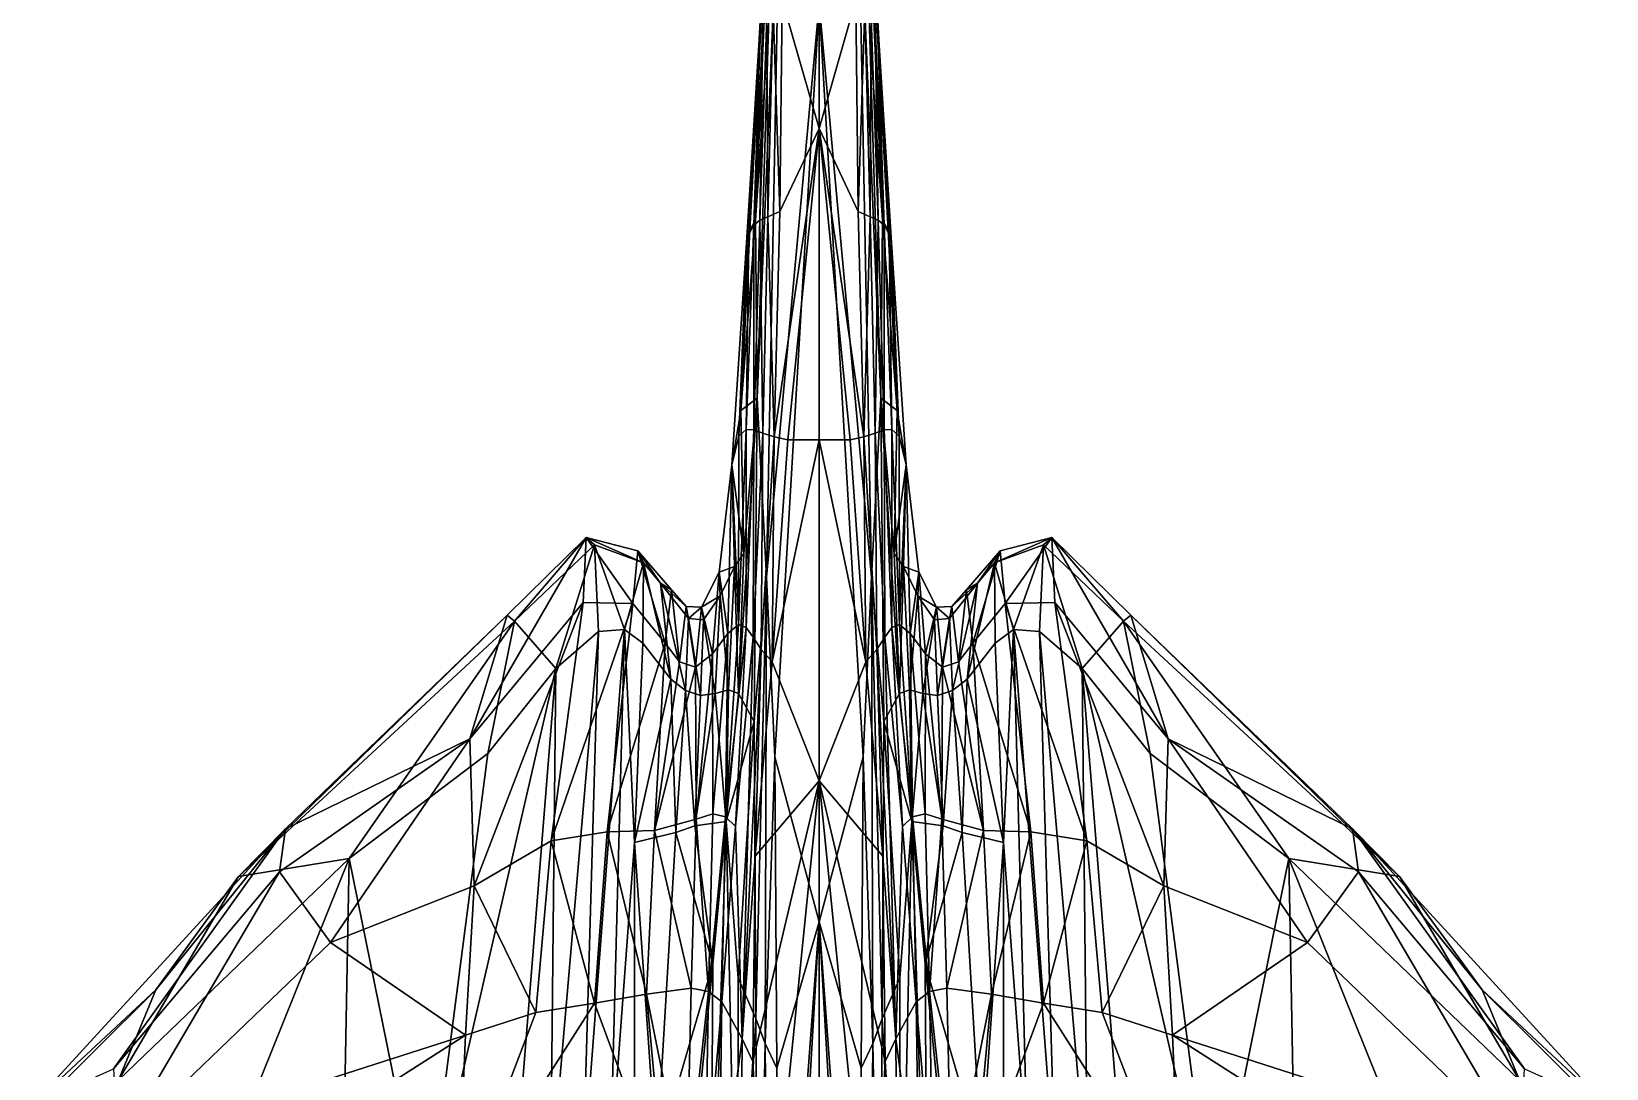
# Model space of a CAD drawing. Extents: x -0.281 to 0.281, y -0.211 to 0.653.
# Drawn here: x -0.1602 to 0.1602, y 0.15 to 0.361 of the extents above; entities that cross this region are included whole.
import ezdxf

# ---------------------------------------------------------------- set-up
doc = ezdxf.new("R2010")
doc.units = 0
doc.layers.add('STINGRAY$LWO', color=1, linetype='CONTINUOUS')

msp = doc.modelspace()

# ---------------------------------------------------------------- linework, layer by layer
at = {"layer": 'STINGRAY$LWO'}
for points in [[(-0.01028, 0.36162, 0.00203), (-0.01289, 0.32259, 0.00242), (-0.00788, 0.43874, 0.00621)], [(-0.00983, 0.39881, 0.00624), (-0.00788, 0.43874, 0.00621), (-0.01289, 0.32259, 0.00242)], [(0.01289, 0.32259, 0.00242), (0.01028, 0.36162, 0.00203), (0.00788, 0.43874, 0.00621)], [(0.00788, 0.43874, 0.00621), (0.00983, 0.39881, 0.00624), (0.01289, 0.32259, 0.00242)], [(-0.00749, 0.36737, 0.01602), (0, 0.3412, 0.01871), (0, 0.40956, 0.01697)], [(0, 0.3412, 0.01871), (0.00749, 0.36737, 0.01602), (0, 0.40956, 0.01697)], [(-0.01071, 0.24993, -0.00335), (-0.0126, 0.2864, -0.00059), (-0.00779, 0.40289, 0.0025)], [(-0.01028, 0.36162, 0.00203), (-0.00779, 0.40289, 0.0025), (-0.0126, 0.2864, -0.00059)], [(-0.00779, 0.40289, 0.0025), (0, 0.3665, -0.00135), (-0.01071, 0.24993, -0.00335)], [(0, 0.3665, -0.00135), (0.00779, 0.40289, 0.0025), (0.01071, 0.24993, -0.00335)], [(0.0126, 0.2864, -0.00059), (0.01071, 0.24993, -0.00335), (0.00779, 0.40289, 0.0025)], [(0.00779, 0.40289, 0.0025), (0.01028, 0.36162, 0.00203), (0.0126, 0.2864, -0.00059)], [(-0.01214, 0.35936, 0.00723), (-0.00996, 0.39991, 0.00967), (-0.01407, 0.32056, 0.00465)], [(-0.00983, 0.39881, 0.00624), (-0.01407, 0.32056, 0.00465), (-0.00996, 0.39991, 0.00967)], [(-0.01407, 0.32056, 0.00465), (-0.00983, 0.39881, 0.00624), (-0.01289, 0.32259, 0.00242)], [(-0.01214, 0.35936, 0.00723), (-0.01199, 0.3603, 0.00934), (-0.00996, 0.39991, 0.00967)], [(-0.00996, 0.39991, 0.00967), (-0.01199, 0.3603, 0.00934), (-0.01146, 0.36196, 0.01141)], [(0.01407, 0.32056, 0.00465), (0.00983, 0.39881, 0.00624), (0.00996, 0.39991, 0.00967)], [(0.00983, 0.39881, 0.00624), (0.01407, 0.32056, 0.00465), (0.01289, 0.32259, 0.00242)], [(0.00996, 0.39991, 0.00967), (0.01214, 0.35936, 0.00723), (0.01407, 0.32056, 0.00465)], [(0.01199, 0.3603, 0.00934), (0.01214, 0.35936, 0.00723), (0.00996, 0.39991, 0.00967)], [(0.01199, 0.3603, 0.00934), (0.00996, 0.39991, 0.00967), (0.01146, 0.36196, 0.01141)], [(-0.00896, 0.21342, -0.00562), (-0.01071, 0.24993, -0.00335), (0, 0.3665, -0.00135)], [(-0.00931, 0.3656, 0.01482), (-0.0106, 0.36376, 0.01326), (-0.01043, 0.32324, 0.01635)], [(-0.01043, 0.32324, 0.01635), (-0.00798, 0.32437, 0.01766), (-0.00931, 0.3656, 0.01482)], [(-0.00798, 0.32437, 0.01766), (-0.00749, 0.36737, 0.01602), (-0.00931, 0.3656, 0.01482)], [(0, 0.17982, -0.0079), (-0.00896, 0.21342, -0.00562), (0, 0.3665, -0.00135)], [(-0.00798, 0.32437, 0.01766), (0, 0.3412, 0.01871), (-0.00749, 0.36737, 0.01602)], [(0, 0.3412, 0.01871), (0.00798, 0.32437, 0.01766), (0.00749, 0.36737, 0.01602)], [(0.01071, 0.24993, -0.00335), (0.00896, 0.21342, -0.00562), (0, 0.3665, -0.00135)], [(0.00896, 0.21342, -0.00562), (0, 0.17982, -0.0079), (0, 0.3665, -0.00135)], [(0.00749, 0.36737, 0.01602), (0.00798, 0.32437, 0.01766), (0.00931, 0.3656, 0.01482)], [(0.00798, 0.32437, 0.01766), (0.01043, 0.32324, 0.01635), (0.00931, 0.3656, 0.01482)], [(0.0106, 0.36376, 0.01326), (0.00931, 0.3656, 0.01482), (0.01043, 0.32324, 0.01635)], [(-0.01202, 0.32258, 0.01468), (-0.01043, 0.32324, 0.01635), (-0.0106, 0.36376, 0.01326)], [(-0.01202, 0.32258, 0.01468), (-0.0106, 0.36376, 0.01326), (-0.01146, 0.36196, 0.01141)], [(0.01043, 0.32324, 0.01635), (0.01202, 0.32258, 0.01468), (0.0106, 0.36376, 0.01326)], [(0.0106, 0.36376, 0.01326), (0.01202, 0.32258, 0.01468), (0.01146, 0.36196, 0.01141)], [(-0.01407, 0.32056, 0.00465), (-0.01469, 0.31901, 0.00722), (-0.01214, 0.35936, 0.00723)], [(-0.01469, 0.31901, 0.00722), (-0.01427, 0.31985, 0.00999), (-0.01214, 0.35936, 0.00723)], [(-0.01427, 0.31985, 0.00999), (-0.01325, 0.32155, 0.01259), (-0.01199, 0.3603, 0.00934)], [(-0.01427, 0.31985, 0.00999), (-0.01199, 0.3603, 0.00934), (-0.01214, 0.35936, 0.00723)], [(-0.01146, 0.36196, 0.01141), (-0.01199, 0.3603, 0.00934), (-0.01325, 0.32155, 0.01259)], [(-0.01325, 0.32155, 0.01259), (-0.01202, 0.32258, 0.01468), (-0.01146, 0.36196, 0.01141)], [(-0.01028, 0.36162, 0.00203), (-0.0126, 0.2864, -0.00059), (-0.01289, 0.32259, 0.00242)], [(0.0126, 0.2864, -0.00059), (0.01028, 0.36162, 0.00203), (0.01289, 0.32259, 0.00242)], [(0.01199, 0.3603, 0.00934), (0.01146, 0.36196, 0.01141), (0.01325, 0.32155, 0.01259)], [(0.01202, 0.32258, 0.01468), (0.01325, 0.32155, 0.01259), (0.01146, 0.36196, 0.01141)], [(0.01325, 0.32155, 0.01259), (0.01427, 0.31985, 0.00999), (0.01199, 0.3603, 0.00934)], [(0.01199, 0.3603, 0.00934), (0.01427, 0.31985, 0.00999), (0.01214, 0.35936, 0.00723)], [(0.01469, 0.31901, 0.00722), (0.01407, 0.32056, 0.00465), (0.01214, 0.35936, 0.00723)], [(0.01427, 0.31985, 0.00999), (0.01469, 0.31901, 0.00722), (0.01214, 0.35936, 0.00723)], [(-0.00798, 0.32437, 0.01766), (-0.0091, 0.27852, 0.02094), (0, 0.3412, 0.01871)], [(0, 0.3412, 0.01871), (-0.0091, 0.27852, 0.02094), (-0.00637, 0.27787, 0.0219)], [(0, 0.27788, 0.02274), (0, 0.3412, 0.01871), (-0.00637, 0.27787, 0.0219)], [(0.0091, 0.27852, 0.02094), (0.00798, 0.32437, 0.01766), (0, 0.3412, 0.01871)], [(0.0091, 0.27852, 0.02094), (0, 0.3412, 0.01871), (0.00637, 0.27787, 0.0219)], [(0, 0.3412, 0.01871), (0, 0.27788, 0.02274), (0.00637, 0.27787, 0.0219)], [(-0.00798, 0.32437, 0.01766), (-0.01043, 0.32324, 0.01635), (-0.0091, 0.27852, 0.02094)], [(0.01043, 0.32324, 0.01635), (0.00798, 0.32437, 0.01766), (0.0091, 0.27852, 0.02094)], [(-0.01289, 0.32259, 0.00242), (-0.0126, 0.2864, -0.00059), (-0.01588, 0.28383, 0.00387)], [(-0.01588, 0.28383, 0.00387), (-0.01407, 0.32056, 0.00465), (-0.01289, 0.32259, 0.00242)], [(-0.01407, 0.32056, 0.00465), (-0.01588, 0.28383, 0.00387), (-0.01469, 0.31901, 0.00722)], [(-0.01325, 0.32155, 0.01259), (-0.01427, 0.31985, 0.00999), (-0.01484, 0.27997, 0.01571)], [(-0.01329, 0.27996, 0.01791), (-0.01325, 0.32155, 0.01259), (-0.01484, 0.27997, 0.01571)], [(-0.01202, 0.32258, 0.01468), (-0.01329, 0.27996, 0.01791), (-0.01145, 0.27926, 0.0196)], [(-0.01202, 0.32258, 0.01468), (-0.01325, 0.32155, 0.01259), (-0.01329, 0.27996, 0.01791)], [(-0.01043, 0.32324, 0.01635), (-0.01202, 0.32258, 0.01468), (-0.01145, 0.27926, 0.0196)], [(-0.01145, 0.27926, 0.0196), (-0.0091, 0.27852, 0.02094), (-0.01043, 0.32324, 0.01635)], [(0.0091, 0.27852, 0.02094), (0.01145, 0.27926, 0.0196), (0.01043, 0.32324, 0.01635)], [(0.01202, 0.32258, 0.01468), (0.01043, 0.32324, 0.01635), (0.01145, 0.27926, 0.0196)], [(0.01329, 0.27996, 0.01791), (0.01202, 0.32258, 0.01468), (0.01145, 0.27926, 0.0196)], [(0.01325, 0.32155, 0.01259), (0.01202, 0.32258, 0.01468), (0.01329, 0.27996, 0.01791)], [(0.0126, 0.2864, -0.00059), (0.01289, 0.32259, 0.00242), (0.01588, 0.28383, 0.00387)], [(0.01407, 0.32056, 0.00465), (0.01588, 0.28383, 0.00387), (0.01289, 0.32259, 0.00242)], [(0.01427, 0.31985, 0.00999), (0.01325, 0.32155, 0.01259), (0.01484, 0.27997, 0.01571)], [(0.01325, 0.32155, 0.01259), (0.01329, 0.27996, 0.01791), (0.01484, 0.27997, 0.01571)], [(0.01588, 0.28383, 0.00387), (0.01407, 0.32056, 0.00465), (0.01469, 0.31901, 0.00722)], [(-0.01774, 0.2728, 0.00833), (-0.01469, 0.31901, 0.00722), (-0.01588, 0.28383, 0.00387)], [(-0.01774, 0.2728, 0.00833), (-0.0163, 0.27865, 0.01283), (-0.01469, 0.31901, 0.00722)], [(-0.01427, 0.31985, 0.00999), (-0.01469, 0.31901, 0.00722), (-0.0163, 0.27865, 0.01283)], [(-0.0163, 0.27865, 0.01283), (-0.01484, 0.27997, 0.01571), (-0.01427, 0.31985, 0.00999)], [(0.01469, 0.31901, 0.00722), (0.01427, 0.31985, 0.00999), (0.0163, 0.27865, 0.01283)], [(0.01484, 0.27997, 0.01571), (0.0163, 0.27865, 0.01283), (0.01427, 0.31985, 0.00999)], [(0.01469, 0.31901, 0.00722), (0.01774, 0.2728, 0.00833), (0.01588, 0.28383, 0.00387)], [(0.0163, 0.27865, 0.01283), (0.01774, 0.2728, 0.00833), (0.01469, 0.31901, 0.00722)], [(-0.01322, 0.2206, -0.00305), (-0.01637, 0.22631, 0.00083), (-0.0126, 0.2864, -0.00059)], [(-0.01531, 0.25475, 0.00239), (-0.0126, 0.2864, -0.00059), (-0.01637, 0.22631, 0.00083)], [(-0.01531, 0.25475, 0.00239), (-0.01588, 0.28383, 0.00387), (-0.0126, 0.2864, -0.00059)], [(-0.01322, 0.2206, -0.00305), (-0.0126, 0.2864, -0.00059), (-0.01071, 0.24993, -0.00335)], [(0.0126, 0.2864, -0.00059), (0.01322, 0.2206, -0.00305), (0.01071, 0.24993, -0.00335)], [(0.01588, 0.28383, 0.00387), (0.01531, 0.25475, 0.00239), (0.0126, 0.2864, -0.00059)], [(0.01637, 0.22631, 0.00083), (0.01322, 0.2206, -0.00305), (0.0126, 0.2864, -0.00059)], [(0.0126, 0.2864, -0.00059), (0.01531, 0.25475, 0.00239), (0.01637, 0.22631, 0.00083)], [(-0.01588, 0.28383, 0.00387), (-0.01531, 0.25475, 0.00239), (-0.01774, 0.2728, 0.00833)], [(0.01531, 0.25475, 0.00239), (0.01588, 0.28383, 0.00387), (0.01774, 0.2728, 0.00833)], [(-0.0163, 0.27865, 0.01283), (-0.01635, 0.24034, 0.01909), (-0.01484, 0.27997, 0.01571)], [(-0.01635, 0.24034, 0.01909), (-0.01483, 0.23969, 0.0215), (-0.01484, 0.27997, 0.01571)], [(-0.01484, 0.27997, 0.01571), (-0.01483, 0.23969, 0.0215), (-0.01329, 0.27996, 0.01791)], [(-0.01341, 0.23775, 0.02351), (-0.01329, 0.27996, 0.01791), (-0.01483, 0.23969, 0.0215)], [(-0.01329, 0.27996, 0.01791), (-0.01341, 0.23775, 0.02351), (-0.01145, 0.27926, 0.0196)], [(-0.01341, 0.23775, 0.02351), (-0.01175, 0.23521, 0.02512), (-0.01145, 0.27926, 0.0196)], [(-0.01145, 0.27926, 0.0196), (-0.01175, 0.23521, 0.02512), (-0.0091, 0.27852, 0.02094)], [(0.01175, 0.23521, 0.02512), (0.01145, 0.27926, 0.0196), (0.0091, 0.27852, 0.02094)], [(0.01341, 0.23775, 0.02351), (0.01329, 0.27996, 0.01791), (0.01145, 0.27926, 0.0196)], [(0.01175, 0.23521, 0.02512), (0.01341, 0.23775, 0.02351), (0.01145, 0.27926, 0.0196)], [(0.01483, 0.23969, 0.0215), (0.01484, 0.27997, 0.01571), (0.01329, 0.27996, 0.01791)], [(0.01329, 0.27996, 0.01791), (0.01341, 0.23775, 0.02351), (0.01483, 0.23969, 0.0215)], [(0.01483, 0.23969, 0.0215), (0.01635, 0.24034, 0.01909), (0.01484, 0.27997, 0.01571)], [(0.01635, 0.24034, 0.01909), (0.0163, 0.27865, 0.01283), (0.01484, 0.27997, 0.01571)], [(-0.01635, 0.24034, 0.01909), (-0.0163, 0.27865, 0.01283), (-0.01774, 0.2728, 0.00833)], [(-0.00951, 0.23271, 0.02634), (-0.0091, 0.27852, 0.02094), (-0.01175, 0.23521, 0.02512)], [(-0.0091, 0.27852, 0.02094), (-0.00951, 0.23271, 0.02634), (-0.00637, 0.27787, 0.0219)], [(-0.00637, 0.27787, 0.0219), (-0.00951, 0.23271, 0.02634), (0, 0.27788, 0.02274)], [(0, 0.20852, 0.03059), (0, 0.27788, 0.02274), (-0.00951, 0.23271, 0.02634)], [(0.00951, 0.23271, 0.02634), (0.00637, 0.27787, 0.0219), (0, 0.27788, 0.02274)], [(0, 0.27788, 0.02274), (0, 0.20852, 0.03059), (0.00951, 0.23271, 0.02634)], [(0.00951, 0.23271, 0.02634), (0.0091, 0.27852, 0.02094), (0.00637, 0.27787, 0.0219)], [(0.0091, 0.27852, 0.02094), (0.00951, 0.23271, 0.02634), (0.01175, 0.23521, 0.02512)], [(0.0163, 0.27865, 0.01283), (0.01635, 0.24034, 0.01909), (0.01774, 0.2728, 0.00833)], [(-0.01774, 0.2728, 0.00833), (-0.02034, 0.25097, 0.01061), (-0.01855, 0.23846, 0.01731)], [(-0.01774, 0.2728, 0.00833), (-0.01721, 0.25212, 0.00477), (-0.02034, 0.25097, 0.01061)], [(-0.01855, 0.23846, 0.01731), (-0.01635, 0.24034, 0.01909), (-0.01774, 0.2728, 0.00833)], [(-0.01531, 0.25475, 0.00239), (-0.01721, 0.25212, 0.00477), (-0.01774, 0.2728, 0.00833)], [(0.01721, 0.25212, 0.00477), (0.01531, 0.25475, 0.00239), (0.01774, 0.2728, 0.00833)], [(0.01635, 0.24034, 0.01909), (0.01855, 0.23846, 0.01731), (0.01774, 0.2728, 0.00833)], [(0.01721, 0.25212, 0.00477), (0.01774, 0.2728, 0.00833), (0.02034, 0.25097, 0.01061)], [(0.02034, 0.25097, 0.01061), (0.01774, 0.2728, 0.00833), (0.01855, 0.23846, 0.01731)], [(-0.07103, 0.21709, 0.02187), (-0.04801, 0.2448, 0.0212), (-0.0474, 0.258, 0.01723)], [(-0.07103, 0.21709, 0.02187), (-0.0474, 0.258, 0.01723), (-0.06345, 0.2422, 0.01831)], [(-0.06345, 0.2422, 0.01831), (-0.0474, 0.258, 0.01723), (-0.06198, 0.24098, 0.01663)], [(-0.04566, 0.2565, 0.01525), (-0.06198, 0.24098, 0.01663), (-0.0474, 0.258, 0.01723)], [(-0.04566, 0.2565, 0.01525), (-0.05353, 0.23139, 0.0157), (-0.06198, 0.24098, 0.01663)], [(-0.05353, 0.23139, 0.0157), (-0.04566, 0.2565, 0.01525), (-0.04485, 0.23887, 0.0148)], [(-0.04801, 0.2448, 0.0212), (-0.03786, 0.24459, 0.0202), (-0.0474, 0.258, 0.01723)], [(-0.03688, 0.25533, 0.01568), (-0.0474, 0.258, 0.01723), (-0.03786, 0.24459, 0.0202)], [(-0.03568, 0.25289, 0.01321), (-0.04566, 0.2565, 0.01525), (-0.0474, 0.258, 0.01723)], [(-0.03568, 0.25289, 0.01321), (-0.0474, 0.258, 0.01723), (-0.03688, 0.25533, 0.01568)], [(-0.04485, 0.23887, 0.0148), (-0.04566, 0.2565, 0.01525), (-0.03957, 0.23928, 0.01365)], [(-0.03568, 0.25289, 0.01321), (-0.03957, 0.23928, 0.01365), (-0.04566, 0.2565, 0.01525)], [(0.04566, 0.2565, 0.01525), (0.03568, 0.25289, 0.01321), (0.0474, 0.258, 0.01723)], [(0.0474, 0.258, 0.01723), (0.03568, 0.25289, 0.01321), (0.03688, 0.25533, 0.01568)], [(0.03957, 0.23928, 0.01365), (0.03568, 0.25289, 0.01321), (0.04566, 0.2565, 0.01525)], [(0.0474, 0.258, 0.01723), (0.03688, 0.25533, 0.01568), (0.03786, 0.24459, 0.0202)], [(0.03786, 0.24459, 0.0202), (0.04801, 0.2448, 0.0212), (0.0474, 0.258, 0.01723)], [(0.04566, 0.2565, 0.01525), (0.04485, 0.23887, 0.0148), (0.03957, 0.23928, 0.01365)], [(0.04566, 0.2565, 0.01525), (0.05353, 0.23139, 0.0157), (0.04485, 0.23887, 0.0148)], [(0.06198, 0.24098, 0.01663), (0.04566, 0.2565, 0.01525), (0.0474, 0.258, 0.01723)], [(0.05353, 0.23139, 0.0157), (0.04566, 0.2565, 0.01525), (0.06198, 0.24098, 0.01663)], [(0.04801, 0.2448, 0.0212), (0.07103, 0.21709, 0.02187), (0.0474, 0.258, 0.01723)], [(0.0474, 0.258, 0.01723), (0.07103, 0.21709, 0.02187), (0.06345, 0.2422, 0.01831)], [(0.0474, 0.258, 0.01723), (0.06345, 0.2422, 0.01831), (0.06198, 0.24098, 0.01663)], [(-0.03786, 0.24459, 0.0202), (-0.03133, 0.2365, 0.01905), (-0.03688, 0.25533, 0.01568)], [(-0.02998, 0.24735, 0.01391), (-0.03688, 0.25533, 0.01568), (-0.03133, 0.2365, 0.01905)], [(-0.03226, 0.24874, 0.01205), (-0.03688, 0.25533, 0.01568), (-0.02998, 0.24735, 0.01391)], [(-0.03226, 0.24874, 0.01205), (-0.03568, 0.25289, 0.01321), (-0.03688, 0.25533, 0.01568)], [(-0.01531, 0.25475, 0.00239), (-0.01637, 0.22631, 0.00083), (-0.01721, 0.25212, 0.00477)], [(0.01637, 0.22631, 0.00083), (0.01531, 0.25475, 0.00239), (0.01721, 0.25212, 0.00477)], [(0.03688, 0.25533, 0.01568), (0.02998, 0.24735, 0.01391), (0.03133, 0.2365, 0.01905)], [(0.03688, 0.25533, 0.01568), (0.03226, 0.24874, 0.01205), (0.02998, 0.24735, 0.01391)], [(0.03133, 0.2365, 0.01905), (0.03786, 0.24459, 0.0202), (0.03688, 0.25533, 0.01568)], [(0.03568, 0.25289, 0.01321), (0.03226, 0.24874, 0.01205), (0.03688, 0.25533, 0.01568)], [(-0.03957, 0.23928, 0.01365), (-0.03568, 0.25289, 0.01321), (-0.03583, 0.23652, 0.01233)], [(-0.03583, 0.23652, 0.01233), (-0.03568, 0.25289, 0.01321), (-0.03012, 0.2292, 0.0094)], [(-0.03226, 0.24874, 0.01205), (-0.03012, 0.2292, 0.0094), (-0.03568, 0.25289, 0.01321)], [(-0.02168, 0.23433, 0.0172), (-0.02034, 0.25097, 0.01061), (-0.02392, 0.24382, 0.01198)], [(-0.02034, 0.25097, 0.01061), (-0.0201, 0.24616, 0.00673), (-0.02392, 0.24382, 0.01198)], [(-0.02168, 0.23433, 0.0172), (-0.01855, 0.23846, 0.01731), (-0.02034, 0.25097, 0.01061)], [(-0.0201, 0.24616, 0.00673), (-0.02034, 0.25097, 0.01061), (-0.01721, 0.25212, 0.00477)], [(-0.0201, 0.24616, 0.00673), (-0.01721, 0.25212, 0.00477), (-0.0184, 0.22706, 0.00289)], [(-0.0184, 0.22706, 0.00289), (-0.01721, 0.25212, 0.00477), (-0.01637, 0.22631, 0.00083)], [(0.01721, 0.25212, 0.00477), (0.0184, 0.22706, 0.00289), (0.01637, 0.22631, 0.00083)], [(0.02034, 0.25097, 0.01061), (0.0201, 0.24616, 0.00673), (0.01721, 0.25212, 0.00477)], [(0.01721, 0.25212, 0.00477), (0.0201, 0.24616, 0.00673), (0.0184, 0.22706, 0.00289)], [(0.01855, 0.23846, 0.01731), (0.02168, 0.23433, 0.0172), (0.02034, 0.25097, 0.01061)], [(0.0201, 0.24616, 0.00673), (0.02034, 0.25097, 0.01061), (0.02392, 0.24382, 0.01198)], [(0.02034, 0.25097, 0.01061), (0.02168, 0.23433, 0.0172), (0.02392, 0.24382, 0.01198)], [(0.03568, 0.25289, 0.01321), (0.03583, 0.23652, 0.01233), (0.03012, 0.2292, 0.0094)], [(0.03012, 0.2292, 0.0094), (0.03226, 0.24874, 0.01205), (0.03568, 0.25289, 0.01321)], [(0.03568, 0.25289, 0.01321), (0.03957, 0.23928, 0.01365), (0.03583, 0.23652, 0.01233)], [(-0.02998, 0.24735, 0.01391), (-0.02701, 0.24396, 0.01302), (-0.03226, 0.24874, 0.01205)], [(-0.02654, 0.24157, 0.00965), (-0.03226, 0.24874, 0.01205), (-0.02701, 0.24396, 0.01302)], [(-0.03012, 0.2292, 0.0094), (-0.03226, 0.24874, 0.01205), (-0.02714, 0.2269, 0.00792)], [(-0.02654, 0.24157, 0.00965), (-0.02714, 0.2269, 0.00792), (-0.03226, 0.24874, 0.01205)], [(-0.03133, 0.2365, 0.01905), (-0.02838, 0.23275, 0.01849), (-0.02998, 0.24735, 0.01391)], [(-0.02838, 0.23275, 0.01849), (-0.02701, 0.24396, 0.01302), (-0.02998, 0.24735, 0.01391)], [(-0.01284, 0.16019, -0.00462), (-0.01322, 0.2206, -0.00305), (-0.01071, 0.24993, -0.00335)], [(-0.01092, 0.15511, -0.00612), (-0.01284, 0.16019, -0.00462), (-0.01071, 0.24993, -0.00335)], [(-0.01071, 0.24993, -0.00335), (-0.00896, 0.21342, -0.00562), (-0.01092, 0.15511, -0.00612)], [(0.00896, 0.21342, -0.00562), (0.01071, 0.24993, -0.00335), (0.01092, 0.15511, -0.00612)], [(0.01284, 0.16019, -0.00462), (0.01092, 0.15511, -0.00612), (0.01071, 0.24993, -0.00335)], [(0.01322, 0.2206, -0.00305), (0.01284, 0.16019, -0.00462), (0.01071, 0.24993, -0.00335)], [(0.03226, 0.24874, 0.01205), (0.02654, 0.24157, 0.00965), (0.02701, 0.24396, 0.01302)], [(0.02714, 0.2269, 0.00792), (0.02654, 0.24157, 0.00965), (0.03226, 0.24874, 0.01205)], [(0.02701, 0.24396, 0.01302), (0.02998, 0.24735, 0.01391), (0.03226, 0.24874, 0.01205)], [(0.02701, 0.24396, 0.01302), (0.02838, 0.23275, 0.01849), (0.02998, 0.24735, 0.01391)], [(0.03226, 0.24874, 0.01205), (0.03012, 0.2292, 0.0094), (0.02714, 0.2269, 0.00792)], [(0.02838, 0.23275, 0.01849), (0.03133, 0.2365, 0.01905), (0.02998, 0.24735, 0.01391)], [(-0.04801, 0.2448, 0.0212), (-0.07103, 0.21709, 0.02187), (-0.07017, 0.18718, 0.02655)], [(-0.07017, 0.18718, 0.02655), (-0.05447, 0.19631, 0.02622), (-0.04801, 0.2448, 0.0212)], [(-0.03786, 0.24459, 0.0202), (-0.04801, 0.2448, 0.0212), (-0.05447, 0.19631, 0.02622)], [(-0.05447, 0.19631, 0.02622), (-0.04313, 0.19817, 0.02571), (-0.03786, 0.24459, 0.0202)], [(-0.03133, 0.2365, 0.01905), (-0.03786, 0.24459, 0.0202), (-0.04313, 0.19817, 0.02571)], [(-0.02838, 0.23275, 0.01849), (-0.02512, 0.23162, 0.01789), (-0.02701, 0.24396, 0.01302)], [(-0.02392, 0.24382, 0.01198), (-0.02701, 0.24396, 0.01302), (-0.02512, 0.23162, 0.01789)], [(-0.02654, 0.24157, 0.00965), (-0.02701, 0.24396, 0.01302), (-0.02392, 0.24382, 0.01198)], [(-0.02352, 0.24126, 0.00833), (-0.02654, 0.24157, 0.00965), (-0.02392, 0.24382, 0.01198)], [(-0.02512, 0.23162, 0.01789), (-0.02168, 0.23433, 0.0172), (-0.02392, 0.24382, 0.01198)], [(-0.0201, 0.24616, 0.00673), (-0.02352, 0.24126, 0.00833), (-0.02392, 0.24382, 0.01198)], [(-0.0201, 0.24616, 0.00673), (-0.02112, 0.22627, 0.00472), (-0.02352, 0.24126, 0.00833)], [(-0.02112, 0.22627, 0.00472), (-0.0201, 0.24616, 0.00673), (-0.0184, 0.22706, 0.00289)], [(0.0201, 0.24616, 0.00673), (0.02112, 0.22627, 0.00472), (0.0184, 0.22706, 0.00289)], [(0.02112, 0.22627, 0.00472), (0.0201, 0.24616, 0.00673), (0.02352, 0.24126, 0.00833)], [(0.02352, 0.24126, 0.00833), (0.0201, 0.24616, 0.00673), (0.02392, 0.24382, 0.01198)], [(0.02168, 0.23433, 0.0172), (0.02512, 0.23162, 0.01789), (0.02392, 0.24382, 0.01198)], [(0.02654, 0.24157, 0.00965), (0.02352, 0.24126, 0.00833), (0.02392, 0.24382, 0.01198)], [(0.02701, 0.24396, 0.01302), (0.02392, 0.24382, 0.01198), (0.02512, 0.23162, 0.01789)], [(0.02701, 0.24396, 0.01302), (0.02654, 0.24157, 0.00965), (0.02392, 0.24382, 0.01198)], [(0.02512, 0.23162, 0.01789), (0.02838, 0.23275, 0.01849), (0.02701, 0.24396, 0.01302)], [(0.03786, 0.24459, 0.0202), (0.03133, 0.2365, 0.01905), (0.04313, 0.19817, 0.02571)], [(0.04801, 0.2448, 0.0212), (0.03786, 0.24459, 0.0202), (0.05447, 0.19631, 0.02622)], [(0.04313, 0.19817, 0.02571), (0.05447, 0.19631, 0.02622), (0.03786, 0.24459, 0.0202)], [(0.05447, 0.19631, 0.02622), (0.07017, 0.18718, 0.02655), (0.04801, 0.2448, 0.0212)], [(0.07103, 0.21709, 0.02187), (0.04801, 0.2448, 0.0212), (0.07017, 0.18718, 0.02655)], [(-0.10853, 0.19873, 0.01938), (-0.06345, 0.2422, 0.01831), (-0.11814, 0.18906, 0.01828)], [(-0.06198, 0.24098, 0.01663), (-0.11814, 0.18906, 0.01828), (-0.06345, 0.2422, 0.01831)], [(-0.06198, 0.24098, 0.01663), (-0.0956, 0.1927, 0.0174), (-0.11814, 0.18906, 0.01828)], [(-0.07103, 0.21709, 0.02187), (-0.06345, 0.2422, 0.01831), (-0.10853, 0.19873, 0.01938)], [(-0.0956, 0.1927, 0.0174), (-0.06198, 0.24098, 0.01663), (-0.06736, 0.21409, 0.01641)], [(-0.06736, 0.21409, 0.01641), (-0.06198, 0.24098, 0.01663), (-0.05353, 0.23139, 0.0157)], [(-0.02714, 0.2269, 0.00792), (-0.02654, 0.24157, 0.00965), (-0.02412, 0.22586, 0.00639)], [(-0.02654, 0.24157, 0.00965), (-0.02352, 0.24126, 0.00833), (-0.02412, 0.22586, 0.00639)], [(-0.02412, 0.22586, 0.00639), (-0.02352, 0.24126, 0.00833), (-0.02112, 0.22627, 0.00472)], [(-0.01635, 0.24034, 0.01909), (-0.01855, 0.23846, 0.01731), (-0.01902, 0.20119, 0.02701)], [(-0.01635, 0.24034, 0.01909), (-0.01902, 0.20119, 0.02701), (-0.01483, 0.23969, 0.0215)], [(0.01902, 0.20119, 0.02701), (0.01635, 0.24034, 0.01909), (0.01483, 0.23969, 0.0215)], [(0.01855, 0.23846, 0.01731), (0.01635, 0.24034, 0.01909), (0.01902, 0.20119, 0.02701)], [(0.02352, 0.24126, 0.00833), (0.02412, 0.22586, 0.00639), (0.02112, 0.22627, 0.00472)], [(0.02352, 0.24126, 0.00833), (0.02654, 0.24157, 0.00965), (0.02412, 0.22586, 0.00639)], [(0.02654, 0.24157, 0.00965), (0.02714, 0.2269, 0.00792), (0.02412, 0.22586, 0.00639)], [(0.06198, 0.24098, 0.01663), (0.06736, 0.21409, 0.01641), (0.05353, 0.23139, 0.0157)], [(0.11814, 0.18906, 0.01828), (0.06198, 0.24098, 0.01663), (0.06345, 0.2422, 0.01831)], [(0.06198, 0.24098, 0.01663), (0.0956, 0.1927, 0.0174), (0.06736, 0.21409, 0.01641)], [(0.0956, 0.1927, 0.0174), (0.06198, 0.24098, 0.01663), (0.11814, 0.18906, 0.01828)], [(0.06345, 0.2422, 0.01831), (0.07103, 0.21709, 0.02187), (0.10853, 0.19873, 0.01938)], [(0.06345, 0.2422, 0.01831), (0.10853, 0.19873, 0.01938), (0.11814, 0.18906, 0.01828)], [(-0.04808, 0.1278, 0.01654), (-0.05461, 0.12582, 0.01815), (-0.04485, 0.23887, 0.0148)], [(-0.04485, 0.23887, 0.0148), (-0.05461, 0.12582, 0.01815), (-0.05353, 0.23139, 0.0157)], [(-0.03957, 0.23928, 0.01365), (-0.04808, 0.1278, 0.01654), (-0.04485, 0.23887, 0.0148)], [(-0.04808, 0.1278, 0.01654), (-0.03957, 0.23928, 0.01365), (-0.04246, 0.12935, 0.01462)], [(-0.03751, 0.19599, 0.01089), (-0.04246, 0.12935, 0.01462), (-0.03957, 0.23928, 0.01365)], [(-0.03583, 0.23652, 0.01233), (-0.03751, 0.19599, 0.01089), (-0.03957, 0.23928, 0.01365)], [(-0.01855, 0.23846, 0.01731), (-0.02168, 0.23433, 0.0172), (-0.02157, 0.20181, 0.02563)], [(-0.02157, 0.20181, 0.02563), (-0.01902, 0.20119, 0.02701), (-0.01855, 0.23846, 0.01731)], [(-0.01699, 0.19921, 0.02877), (-0.01483, 0.23969, 0.0215), (-0.01902, 0.20119, 0.02701)], [(-0.01341, 0.23775, 0.02351), (-0.01483, 0.23969, 0.0215), (-0.01699, 0.19921, 0.02877)], [(-0.01564, 0.15604, 0.03781), (-0.01341, 0.23775, 0.02351), (-0.01699, 0.19921, 0.02877)], [(-0.01341, 0.23775, 0.02351), (-0.01564, 0.15604, 0.03781), (-0.01175, 0.23521, 0.02512)], [(0.01564, 0.15604, 0.03781), (0.01341, 0.23775, 0.02351), (0.01175, 0.23521, 0.02512)], [(0.01483, 0.23969, 0.0215), (0.01341, 0.23775, 0.02351), (0.01699, 0.19921, 0.02877)], [(0.01341, 0.23775, 0.02351), (0.01564, 0.15604, 0.03781), (0.01699, 0.19921, 0.02877)], [(0.01483, 0.23969, 0.0215), (0.01699, 0.19921, 0.02877), (0.01902, 0.20119, 0.02701)], [(0.01902, 0.20119, 0.02701), (0.02157, 0.20181, 0.02563), (0.01855, 0.23846, 0.01731)], [(0.02168, 0.23433, 0.0172), (0.01855, 0.23846, 0.01731), (0.02157, 0.20181, 0.02563)], [(0.03751, 0.19599, 0.01089), (0.03583, 0.23652, 0.01233), (0.03957, 0.23928, 0.01365)], [(0.04246, 0.12935, 0.01462), (0.03751, 0.19599, 0.01089), (0.03957, 0.23928, 0.01365)], [(0.04808, 0.1278, 0.01654), (0.03957, 0.23928, 0.01365), (0.04485, 0.23887, 0.0148)], [(0.03957, 0.23928, 0.01365), (0.04808, 0.1278, 0.01654), (0.04246, 0.12935, 0.01462)], [(0.05461, 0.12582, 0.01815), (0.04808, 0.1278, 0.01654), (0.04485, 0.23887, 0.0148)], [(0.05461, 0.12582, 0.01815), (0.04485, 0.23887, 0.0148), (0.05353, 0.23139, 0.0157)], [(-0.04313, 0.19817, 0.02571), (-0.03348, 0.19844, 0.02519), (-0.03133, 0.2365, 0.01905)], [(-0.03012, 0.2292, 0.0094), (-0.03751, 0.19599, 0.01089), (-0.03583, 0.23652, 0.01233)], [(-0.02838, 0.23275, 0.01849), (-0.03133, 0.2365, 0.01905), (-0.03348, 0.19844, 0.02519)], [(-0.02168, 0.23433, 0.0172), (-0.02512, 0.23162, 0.01789), (-0.02501, 0.20071, 0.02508)], [(-0.02168, 0.23433, 0.0172), (-0.02501, 0.20071, 0.02508), (-0.02157, 0.20181, 0.02563)], [(-0.01298, 0.19317, 0.03193), (-0.01175, 0.23521, 0.02512), (-0.01564, 0.15604, 0.03781)], [(-0.00951, 0.23271, 0.02634), (-0.01175, 0.23521, 0.02512), (-0.01298, 0.19317, 0.03193)], [(0.01175, 0.23521, 0.02512), (0.00951, 0.23271, 0.02634), (0.01298, 0.19317, 0.03193)], [(0.01175, 0.23521, 0.02512), (0.01298, 0.19317, 0.03193), (0.01564, 0.15604, 0.03781)], [(0.02501, 0.20071, 0.02508), (0.02168, 0.23433, 0.0172), (0.02157, 0.20181, 0.02563)], [(0.02512, 0.23162, 0.01789), (0.02168, 0.23433, 0.0172), (0.02501, 0.20071, 0.02508)], [(0.03133, 0.2365, 0.01905), (0.02838, 0.23275, 0.01849), (0.03348, 0.19844, 0.02519)], [(0.03751, 0.19599, 0.01089), (0.03012, 0.2292, 0.0094), (0.03583, 0.23652, 0.01233)], [(0.03348, 0.19844, 0.02519), (0.04313, 0.19817, 0.02571), (0.03133, 0.2365, 0.01905)], [(-0.08003, 0.11627, 0.02078), (-0.06736, 0.21409, 0.01641), (-0.05353, 0.23139, 0.0157)], [(-0.05353, 0.23139, 0.0157), (-0.06225, 0.12321, 0.01935), (-0.08003, 0.11627, 0.02078)], [(-0.06225, 0.12321, 0.01935), (-0.05353, 0.23139, 0.0157), (-0.05461, 0.12582, 0.01815)], [(-0.02512, 0.23162, 0.01789), (-0.02838, 0.23275, 0.01849), (-0.03348, 0.19844, 0.02519)], [(-0.03348, 0.19844, 0.02519), (-0.02501, 0.20071, 0.02508), (-0.02512, 0.23162, 0.01789)], [(0, 0.20852, 0.03059), (-0.00951, 0.23271, 0.02634), (-0.01298, 0.19317, 0.03193)], [(0.00951, 0.23271, 0.02634), (0, 0.20852, 0.03059), (0.01298, 0.19317, 0.03193)], [(0.02501, 0.20071, 0.02508), (0.03348, 0.19844, 0.02519), (0.02512, 0.23162, 0.01789)], [(0.02838, 0.23275, 0.01849), (0.02512, 0.23162, 0.01789), (0.03348, 0.19844, 0.02519)], [(0.06736, 0.21409, 0.01641), (0.08003, 0.11627, 0.02078), (0.05353, 0.23139, 0.0157)], [(0.05353, 0.23139, 0.0157), (0.06225, 0.12321, 0.01935), (0.05461, 0.12582, 0.01815)], [(0.06225, 0.12321, 0.01935), (0.05353, 0.23139, 0.0157), (0.08003, 0.11627, 0.02078)], [(-0.02912, 0.198, 0.00738), (-0.03751, 0.19599, 0.01089), (-0.03012, 0.2292, 0.0094)], [(-0.02714, 0.2269, 0.00792), (-0.02912, 0.198, 0.00738), (-0.03012, 0.2292, 0.0094)], [(0.02912, 0.198, 0.00738), (0.02714, 0.2269, 0.00792), (0.03012, 0.2292, 0.0094)], [(0.03751, 0.19599, 0.01089), (0.02912, 0.198, 0.00738), (0.03012, 0.2292, 0.0094)], [(-0.02912, 0.198, 0.00738), (-0.02714, 0.2269, 0.00792), (-0.02528, 0.19936, 0.0056)], [(-0.02412, 0.22586, 0.00639), (-0.02528, 0.19936, 0.0056), (-0.02714, 0.2269, 0.00792)], [(-0.02112, 0.22627, 0.00472), (-0.02528, 0.19936, 0.0056), (-0.02412, 0.22586, 0.00639)], [(-0.02528, 0.19936, 0.0056), (-0.02112, 0.22627, 0.00472), (-0.01888, 0.20027, 0.00186)], [(-0.0184, 0.22706, 0.00289), (-0.01888, 0.20027, 0.00186), (-0.02112, 0.22627, 0.00472)], [(-0.0184, 0.22706, 0.00289), (-0.01637, 0.22631, 0.00083), (-0.01888, 0.20027, 0.00186)], [(-0.01322, 0.2206, -0.00305), (-0.01888, 0.20027, 0.00186), (-0.01637, 0.22631, 0.00083)], [(0.01888, 0.20027, 0.00186), (0.01322, 0.2206, -0.00305), (0.01637, 0.22631, 0.00083)], [(0.01637, 0.22631, 0.00083), (0.0184, 0.22706, 0.00289), (0.01888, 0.20027, 0.00186)], [(0.01888, 0.20027, 0.00186), (0.0184, 0.22706, 0.00289), (0.02112, 0.22627, 0.00472)], [(0.02112, 0.22627, 0.00472), (0.02528, 0.19936, 0.0056), (0.01888, 0.20027, 0.00186)], [(0.02528, 0.19936, 0.0056), (0.02112, 0.22627, 0.00472), (0.02412, 0.22586, 0.00639)], [(0.02528, 0.19936, 0.0056), (0.02412, 0.22586, 0.00639), (0.02714, 0.2269, 0.00792)], [(0.02714, 0.2269, 0.00792), (0.02912, 0.198, 0.00738), (0.02528, 0.19936, 0.0056)], [(-0.01322, 0.2206, -0.00305), (-0.01646, 0.1684, -0.0007), (-0.01888, 0.20027, 0.00186)], [(-0.01322, 0.2206, -0.00305), (-0.01284, 0.16019, -0.00462), (-0.01646, 0.1684, -0.0007)], [(0.01284, 0.16019, -0.00462), (0.01322, 0.2206, -0.00305), (0.01646, 0.1684, -0.0007)], [(0.01646, 0.1684, -0.0007), (0.01322, 0.2206, -0.00305), (0.01888, 0.20027, 0.00186)], [(-0.10976, 0.19001, 0.02249), (-0.07103, 0.21709, 0.02187), (-0.10853, 0.19873, 0.01938)], [(-0.07103, 0.21709, 0.02187), (-0.10976, 0.19001, 0.02249), (-0.09938, 0.17561, 0.02668)], [(-0.07103, 0.21709, 0.02187), (-0.09938, 0.17561, 0.02668), (-0.07017, 0.18718, 0.02655)], [(0.09938, 0.17561, 0.02668), (0.07103, 0.21709, 0.02187), (0.07017, 0.18718, 0.02655)], [(0.07103, 0.21709, 0.02187), (0.10976, 0.19001, 0.02249), (0.10853, 0.19873, 0.01938)], [(0.10976, 0.19001, 0.02249), (0.07103, 0.21709, 0.02187), (0.09938, 0.17561, 0.02668)], [(-0.0956, 0.1927, 0.0174), (-0.06736, 0.21409, 0.01641), (-0.08003, 0.11627, 0.02078)], [(-0.00896, 0.21342, -0.00562), (-0.00859, 0.15007, -0.00715), (-0.01092, 0.15511, -0.00612)], [(-0.00896, 0.21342, -0.00562), (0, 0.17982, -0.0079), (-0.00859, 0.15007, -0.00715)], [(0, 0.17982, -0.0079), (0.00896, 0.21342, -0.00562), (0.00859, 0.15007, -0.00715)], [(0.00859, 0.15007, -0.00715), (0.00896, 0.21342, -0.00562), (0.01092, 0.15511, -0.00612)], [(0.06736, 0.21409, 0.01641), (0.0956, 0.1927, 0.0174), (0.08003, 0.11627, 0.02078)], [(-0.01343, 0.15141, 0.03909), (-0.01076, 0.10185, 0.04632), (0, 0.20852, 0.03059)], [(-0.01298, 0.19317, 0.03193), (-0.01343, 0.15141, 0.03909), (0, 0.20852, 0.03059)], [(0, 0.06339, 0.05034), (0, 0.20852, 0.03059), (-0.01076, 0.10185, 0.04632)], [(0.01076, 0.10185, 0.04632), (0.01343, 0.15141, 0.03909), (0, 0.20852, 0.03059)], [(0.01343, 0.15141, 0.03909), (0.01298, 0.19317, 0.03193), (0, 0.20852, 0.03059)], [(0, 0.20852, 0.03059), (0, 0.06339, 0.05034), (0.01076, 0.10185, 0.04632)], [(-0.10853, 0.19873, 0.01938), (-0.16022, 0.14238, 0.02209), (-0.14353, 0.14992, 0.02352)], [(-0.10853, 0.19873, 0.01938), (-0.13493, 0.16602, 0.0191), (-0.16022, 0.14238, 0.02209)], [(-0.14353, 0.14992, 0.02352), (-0.10976, 0.19001, 0.02249), (-0.10853, 0.19873, 0.01938)], [(-0.11814, 0.18906, 0.01828), (-0.13493, 0.16602, 0.0191), (-0.10853, 0.19873, 0.01938)], [(-0.02601, 0.16637, 0.03284), (-0.02501, 0.20071, 0.02508), (-0.03348, 0.19844, 0.02519)], [(-0.02528, 0.19936, 0.0056), (-0.02158, 0.17125, 0.00352), (-0.02912, 0.198, 0.00738)], [(-0.02601, 0.16637, 0.03284), (-0.02246, 0.16569, 0.0336), (-0.02501, 0.20071, 0.02508)], [(-0.02528, 0.19936, 0.0056), (-0.01888, 0.20027, 0.00186), (-0.02158, 0.17125, 0.00352)], [(-0.02157, 0.20181, 0.02563), (-0.02501, 0.20071, 0.02508), (-0.02246, 0.16569, 0.0336)], [(-0.02157, 0.20181, 0.02563), (-0.02246, 0.16569, 0.0336), (-0.01902, 0.20119, 0.02701)], [(-0.0198, 0.16354, 0.03484), (-0.01902, 0.20119, 0.02701), (-0.02246, 0.16569, 0.0336)], [(-0.0166, 0.09195, -0.00084), (-0.02209, 0.09445, 0.00373), (-0.01888, 0.20027, 0.00186)], [(-0.02158, 0.17125, 0.00352), (-0.01888, 0.20027, 0.00186), (-0.02209, 0.09445, 0.00373)], [(-0.01902, 0.20119, 0.02701), (-0.0198, 0.16354, 0.03484), (-0.01699, 0.19921, 0.02877)], [(-0.0198, 0.16354, 0.03484), (-0.01564, 0.15604, 0.03781), (-0.01699, 0.19921, 0.02877)], [(-0.01888, 0.20027, 0.00186), (-0.01646, 0.1684, -0.0007), (-0.0166, 0.09195, -0.00084)], [(0.01564, 0.15604, 0.03781), (0.0198, 0.16354, 0.03484), (0.01699, 0.19921, 0.02877)], [(0.01646, 0.1684, -0.0007), (0.01888, 0.20027, 0.00186), (0.0166, 0.09195, -0.00084)], [(0.02209, 0.09445, 0.00373), (0.0166, 0.09195, -0.00084), (0.01888, 0.20027, 0.00186)], [(0.0198, 0.16354, 0.03484), (0.01902, 0.20119, 0.02701), (0.01699, 0.19921, 0.02877)], [(0.01888, 0.20027, 0.00186), (0.02528, 0.19936, 0.0056), (0.02158, 0.17125, 0.00352)], [(0.01888, 0.20027, 0.00186), (0.02158, 0.17125, 0.00352), (0.02209, 0.09445, 0.00373)], [(0.02246, 0.16569, 0.0336), (0.02157, 0.20181, 0.02563), (0.01902, 0.20119, 0.02701)], [(0.01902, 0.20119, 0.02701), (0.0198, 0.16354, 0.03484), (0.02246, 0.16569, 0.0336)], [(0.02501, 0.20071, 0.02508), (0.02157, 0.20181, 0.02563), (0.02246, 0.16569, 0.0336)], [(0.02158, 0.17125, 0.00352), (0.02528, 0.19936, 0.0056), (0.02912, 0.198, 0.00738)], [(0.02246, 0.16569, 0.0336), (0.02601, 0.16637, 0.03284), (0.02501, 0.20071, 0.02508)], [(0.02501, 0.20071, 0.02508), (0.02601, 0.16637, 0.03284), (0.03348, 0.19844, 0.02519)], [(0.10976, 0.19001, 0.02249), (0.14353, 0.14992, 0.02352), (0.10853, 0.19873, 0.01938)], [(0.13493, 0.16602, 0.0191), (0.11814, 0.18906, 0.01828), (0.10853, 0.19873, 0.01938)], [(0.16022, 0.14238, 0.02209), (0.10853, 0.19873, 0.01938), (0.14353, 0.14992, 0.02352)], [(0.13493, 0.16602, 0.0191), (0.10853, 0.19873, 0.01938), (0.16022, 0.14238, 0.02209)], [(-0.05762, 0.16137, 0.03223), (-0.05447, 0.19631, 0.02622), (-0.07017, 0.18718, 0.02655)], [(-0.05762, 0.16137, 0.03223), (-0.04567, 0.16329, 0.03226), (-0.05447, 0.19631, 0.02622)], [(-0.04567, 0.16329, 0.03226), (-0.04313, 0.19817, 0.02571), (-0.05447, 0.19631, 0.02622)], [(-0.04567, 0.16329, 0.03226), (-0.03508, 0.16511, 0.03229), (-0.04313, 0.19817, 0.02571)], [(-0.03508, 0.16511, 0.03229), (-0.03348, 0.19844, 0.02519), (-0.04313, 0.19817, 0.02571)], [(-0.03753, 0.13067, 0.01249), (-0.04246, 0.12935, 0.01462), (-0.03751, 0.19599, 0.01089)], [(-0.03753, 0.13067, 0.01249), (-0.03751, 0.19599, 0.01089), (-0.03308, 0.13193, 0.01026)], [(-0.02912, 0.198, 0.00738), (-0.03308, 0.13193, 0.01026), (-0.03751, 0.19599, 0.01089)], [(-0.03508, 0.16511, 0.03229), (-0.02601, 0.16637, 0.03284), (-0.03348, 0.19844, 0.02519)], [(-0.03308, 0.13193, 0.01026), (-0.02912, 0.198, 0.00738), (-0.02158, 0.17125, 0.00352)], [(0.02912, 0.198, 0.00738), (0.03308, 0.13193, 0.01026), (0.02158, 0.17125, 0.00352)], [(0.02601, 0.16637, 0.03284), (0.03508, 0.16511, 0.03229), (0.03348, 0.19844, 0.02519)], [(0.03308, 0.13193, 0.01026), (0.02912, 0.198, 0.00738), (0.03751, 0.19599, 0.01089)], [(0.03751, 0.19599, 0.01089), (0.03753, 0.13067, 0.01249), (0.03308, 0.13193, 0.01026)], [(0.03348, 0.19844, 0.02519), (0.03508, 0.16511, 0.03229), (0.04313, 0.19817, 0.02571)], [(0.03508, 0.16511, 0.03229), (0.04567, 0.16329, 0.03226), (0.04313, 0.19817, 0.02571)], [(0.04246, 0.12935, 0.01462), (0.03753, 0.13067, 0.01249), (0.03751, 0.19599, 0.01089)], [(0.04313, 0.19817, 0.02571), (0.04567, 0.16329, 0.03226), (0.05447, 0.19631, 0.02622)], [(0.04567, 0.16329, 0.03226), (0.05762, 0.16137, 0.03223), (0.05447, 0.19631, 0.02622)], [(0.05447, 0.19631, 0.02622), (0.05762, 0.16137, 0.03223), (0.07017, 0.18718, 0.02655)], [(-0.1425, 0.14763, 0.01942), (-0.11814, 0.18906, 0.01828), (-0.0956, 0.1927, 0.0174)], [(-0.13796, 0.08743, 0.02228), (-0.1425, 0.14763, 0.01942), (-0.0956, 0.1927, 0.0174)], [(-0.13796, 0.08743, 0.02228), (-0.0956, 0.1927, 0.0174), (-0.09838, 0.04355, 0.02398)], [(-0.09838, 0.04355, 0.02398), (-0.0956, 0.1927, 0.0174), (-0.08003, 0.11627, 0.02078)], [(-0.01564, 0.15604, 0.03781), (-0.01343, 0.15141, 0.03909), (-0.01298, 0.19317, 0.03193)], [(0.01343, 0.15141, 0.03909), (0.01564, 0.15604, 0.03781), (0.01298, 0.19317, 0.03193)], [(0.0956, 0.1927, 0.0174), (0.09838, 0.04355, 0.02398), (0.08003, 0.11627, 0.02078)], [(0.11814, 0.18906, 0.01828), (0.1425, 0.14763, 0.01942), (0.0956, 0.1927, 0.0174)], [(0.1425, 0.14763, 0.01942), (0.13796, 0.08743, 0.02228), (0.0956, 0.1927, 0.0174)], [(0.0956, 0.1927, 0.0174), (0.13796, 0.08743, 0.02228), (0.09838, 0.04355, 0.02398)], [(-0.10976, 0.19001, 0.02249), (-0.14353, 0.14992, 0.02352), (-0.14263, 0.13407, 0.02703)], [(-0.10976, 0.19001, 0.02249), (-0.14263, 0.13407, 0.02703), (-0.09938, 0.17561, 0.02668)], [(0.14263, 0.13407, 0.02703), (0.10976, 0.19001, 0.02249), (0.09938, 0.17561, 0.02668)], [(0.14353, 0.14992, 0.02352), (0.10976, 0.19001, 0.02249), (0.14263, 0.13407, 0.02703)], [(-0.11814, 0.18906, 0.01828), (-0.1425, 0.14763, 0.01942), (-0.13493, 0.16602, 0.0191)], [(-0.07017, 0.18718, 0.02655), (-0.09938, 0.17561, 0.02668), (-0.07189, 0.1568, 0.03208)], [(-0.07189, 0.1568, 0.03208), (-0.05762, 0.16137, 0.03223), (-0.07017, 0.18718, 0.02655)], [(0.05762, 0.16137, 0.03223), (0.07189, 0.1568, 0.03208), (0.07017, 0.18718, 0.02655)], [(0.09938, 0.17561, 0.02668), (0.07017, 0.18718, 0.02655), (0.07189, 0.1568, 0.03208)], [(0.1425, 0.14763, 0.01942), (0.11814, 0.18906, 0.01828), (0.13493, 0.16602, 0.0191)], [(0, 0.17982, -0.0079), (0, 0.076, -0.00948), (-0.01004, 0.00591, -0.00713)], [(-0.01, 0.04422, -0.0065), (0, 0.17982, -0.0079), (-0.01004, 0.00591, -0.00713)], [(-0.01, 0.04422, -0.0065), (-0.00859, 0.15007, -0.00715), (0, 0.17982, -0.0079)], [(0, 0.076, -0.00948), (0, 0.17982, -0.0079), (0.01004, 0.00591, -0.00713)], [(0.00859, 0.15007, -0.00715), (0.01, 0.04422, -0.0065), (0, 0.17982, -0.0079)], [(0, 0.17982, -0.0079), (0.01, 0.04422, -0.0065), (0.01004, 0.00591, -0.00713)], [(-0.09938, 0.17561, 0.02668), (-0.14263, 0.13407, 0.02703), (-0.07189, 0.1568, 0.03208)], [(0.14263, 0.13407, 0.02703), (0.09938, 0.17561, 0.02668), (0.07189, 0.1568, 0.03208)], [(-0.03308, 0.13193, 0.01026), (-0.02158, 0.17125, 0.00352), (-0.0293, 0.09351, 0.00851)], [(-0.0293, 0.09351, 0.00851), (-0.02158, 0.17125, 0.00352), (-0.02209, 0.09445, 0.00373)], [(0.02158, 0.17125, 0.00352), (0.03308, 0.13193, 0.01026), (0.0293, 0.09351, 0.00851)], [(0.02158, 0.17125, 0.00352), (0.0293, 0.09351, 0.00851), (0.02209, 0.09445, 0.00373)], [(-0.01646, 0.1684, -0.0007), (-0.01284, 0.16019, -0.00462), (-0.0166, 0.09195, -0.00084)], [(0.01284, 0.16019, -0.00462), (0.01646, 0.1684, -0.0007), (0.0166, 0.09195, -0.00084)], [(-0.13493, 0.16602, 0.0191), (-0.15989, 0.14117, 0.02094), (-0.16022, 0.14238, 0.02209)], [(-0.13493, 0.16602, 0.0191), (-0.1425, 0.14763, 0.01942), (-0.15989, 0.14117, 0.02094)], [(-0.03508, 0.16511, 0.03229), (-0.04567, 0.16329, 0.03226), (-0.03134, 0.12464, 0.03927)], [(-0.02601, 0.16637, 0.03284), (-0.03508, 0.16511, 0.03229), (-0.02693, 0.12442, 0.03981)], [(-0.03134, 0.12464, 0.03927), (-0.02693, 0.12442, 0.03981), (-0.03508, 0.16511, 0.03229)], [(-0.02601, 0.16637, 0.03284), (-0.02693, 0.12442, 0.03981), (-0.02246, 0.16569, 0.0336)], [(-0.02323, 0.12315, 0.04063), (-0.02246, 0.16569, 0.0336), (-0.02693, 0.12442, 0.03981)], [(-0.0198, 0.16354, 0.03484), (-0.02246, 0.16569, 0.0336), (-0.02323, 0.12315, 0.04063)], [(-0.02041, 0.12041, 0.04183), (-0.0198, 0.16354, 0.03484), (-0.02323, 0.12315, 0.04063)], [(-0.0198, 0.16354, 0.03484), (-0.02041, 0.12041, 0.04183), (-0.01564, 0.15604, 0.03781)], [(0.02041, 0.12041, 0.04183), (0.0198, 0.16354, 0.03484), (0.01564, 0.15604, 0.03781)], [(0.02246, 0.16569, 0.0336), (0.0198, 0.16354, 0.03484), (0.02323, 0.12315, 0.04063)], [(0.0198, 0.16354, 0.03484), (0.02041, 0.12041, 0.04183), (0.02323, 0.12315, 0.04063)], [(0.02693, 0.12442, 0.03981), (0.02601, 0.16637, 0.03284), (0.02246, 0.16569, 0.0336)], [(0.02246, 0.16569, 0.0336), (0.02323, 0.12315, 0.04063), (0.02693, 0.12442, 0.03981)], [(0.03508, 0.16511, 0.03229), (0.02601, 0.16637, 0.03284), (0.02693, 0.12442, 0.03981)], [(0.02693, 0.12442, 0.03981), (0.03134, 0.12464, 0.03927), (0.03508, 0.16511, 0.03229)], [(0.04567, 0.16329, 0.03226), (0.03508, 0.16511, 0.03229), (0.03134, 0.12464, 0.03927)], [(0.1425, 0.14763, 0.01942), (0.13493, 0.16602, 0.0191), (0.15989, 0.14117, 0.02094)], [(0.15989, 0.14117, 0.02094), (0.13493, 0.16602, 0.0191), (0.16022, 0.14238, 0.02209)], [(-0.07355, 0.11952, 0.03745), (-0.03134, 0.12464, 0.03927), (-0.04567, 0.16329, 0.03226)], [(-0.04567, 0.16329, 0.03226), (-0.05762, 0.16137, 0.03223), (-0.07355, 0.11952, 0.03745)], [(-0.05762, 0.16137, 0.03223), (-0.07189, 0.1568, 0.03208), (-0.07355, 0.11952, 0.03745)], [(0.03134, 0.12464, 0.03927), (0.07355, 0.11952, 0.03745), (0.04567, 0.16329, 0.03226)], [(0.05762, 0.16137, 0.03223), (0.04567, 0.16329, 0.03226), (0.07355, 0.11952, 0.03745)], [(0.07189, 0.1568, 0.03208), (0.05762, 0.16137, 0.03223), (0.07355, 0.11952, 0.03745)], [(-0.01233, 0.08595, -0.00478), (-0.0166, 0.09195, -0.00084), (-0.01284, 0.16019, -0.00462)], [(-0.01284, 0.16019, -0.00462), (-0.01092, 0.15511, -0.00612), (-0.01233, 0.08595, -0.00478)], [(0.01092, 0.15511, -0.00612), (0.01284, 0.16019, -0.00462), (0.01233, 0.08595, -0.00478)], [(0.0166, 0.09195, -0.00084), (0.01233, 0.08595, -0.00478), (0.01284, 0.16019, -0.00462)], [(-0.14142, 0.11235, 0.03097), (-0.07189, 0.1568, 0.03208), (-0.14263, 0.13407, 0.02703)], [(-0.07189, 0.1568, 0.03208), (-0.14142, 0.11235, 0.03097), (-0.07355, 0.11952, 0.03745)], [(-0.01596, 0.11192, 0.04453), (-0.01564, 0.15604, 0.03781), (-0.02041, 0.12041, 0.04183)], [(-0.01564, 0.15604, 0.03781), (-0.01596, 0.11192, 0.04453), (-0.01343, 0.15141, 0.03909)], [(-0.01, 0.04422, -0.0065), (-0.01233, 0.08595, -0.00478), (-0.01092, 0.15511, -0.00612)], [(-0.01092, 0.15511, -0.00612), (-0.00859, 0.15007, -0.00715), (-0.01, 0.04422, -0.0065)], [(0.00859, 0.15007, -0.00715), (0.01092, 0.15511, -0.00612), (0.01, 0.04422, -0.0065)], [(0.01233, 0.08595, -0.00478), (0.01, 0.04422, -0.0065), (0.01092, 0.15511, -0.00612)], [(0.01596, 0.11192, 0.04453), (0.01564, 0.15604, 0.03781), (0.01343, 0.15141, 0.03909)], [(0.01564, 0.15604, 0.03781), (0.01596, 0.11192, 0.04453), (0.02041, 0.12041, 0.04183)], [(0.14142, 0.11235, 0.03097), (0.07189, 0.1568, 0.03208), (0.07355, 0.11952, 0.03745)], [(0.07189, 0.1568, 0.03208), (0.14142, 0.11235, 0.03097), (0.14263, 0.13407, 0.02703)], [(-0.01076, 0.10185, 0.04632), (-0.01343, 0.15141, 0.03909), (-0.01596, 0.11192, 0.04453)], [(0.01343, 0.15141, 0.03909), (0.01076, 0.10185, 0.04632), (0.01596, 0.11192, 0.04453)]]:
    msp.add_3dface(points, dxfattribs=at)

doc.saveas('drawing.dxf')
